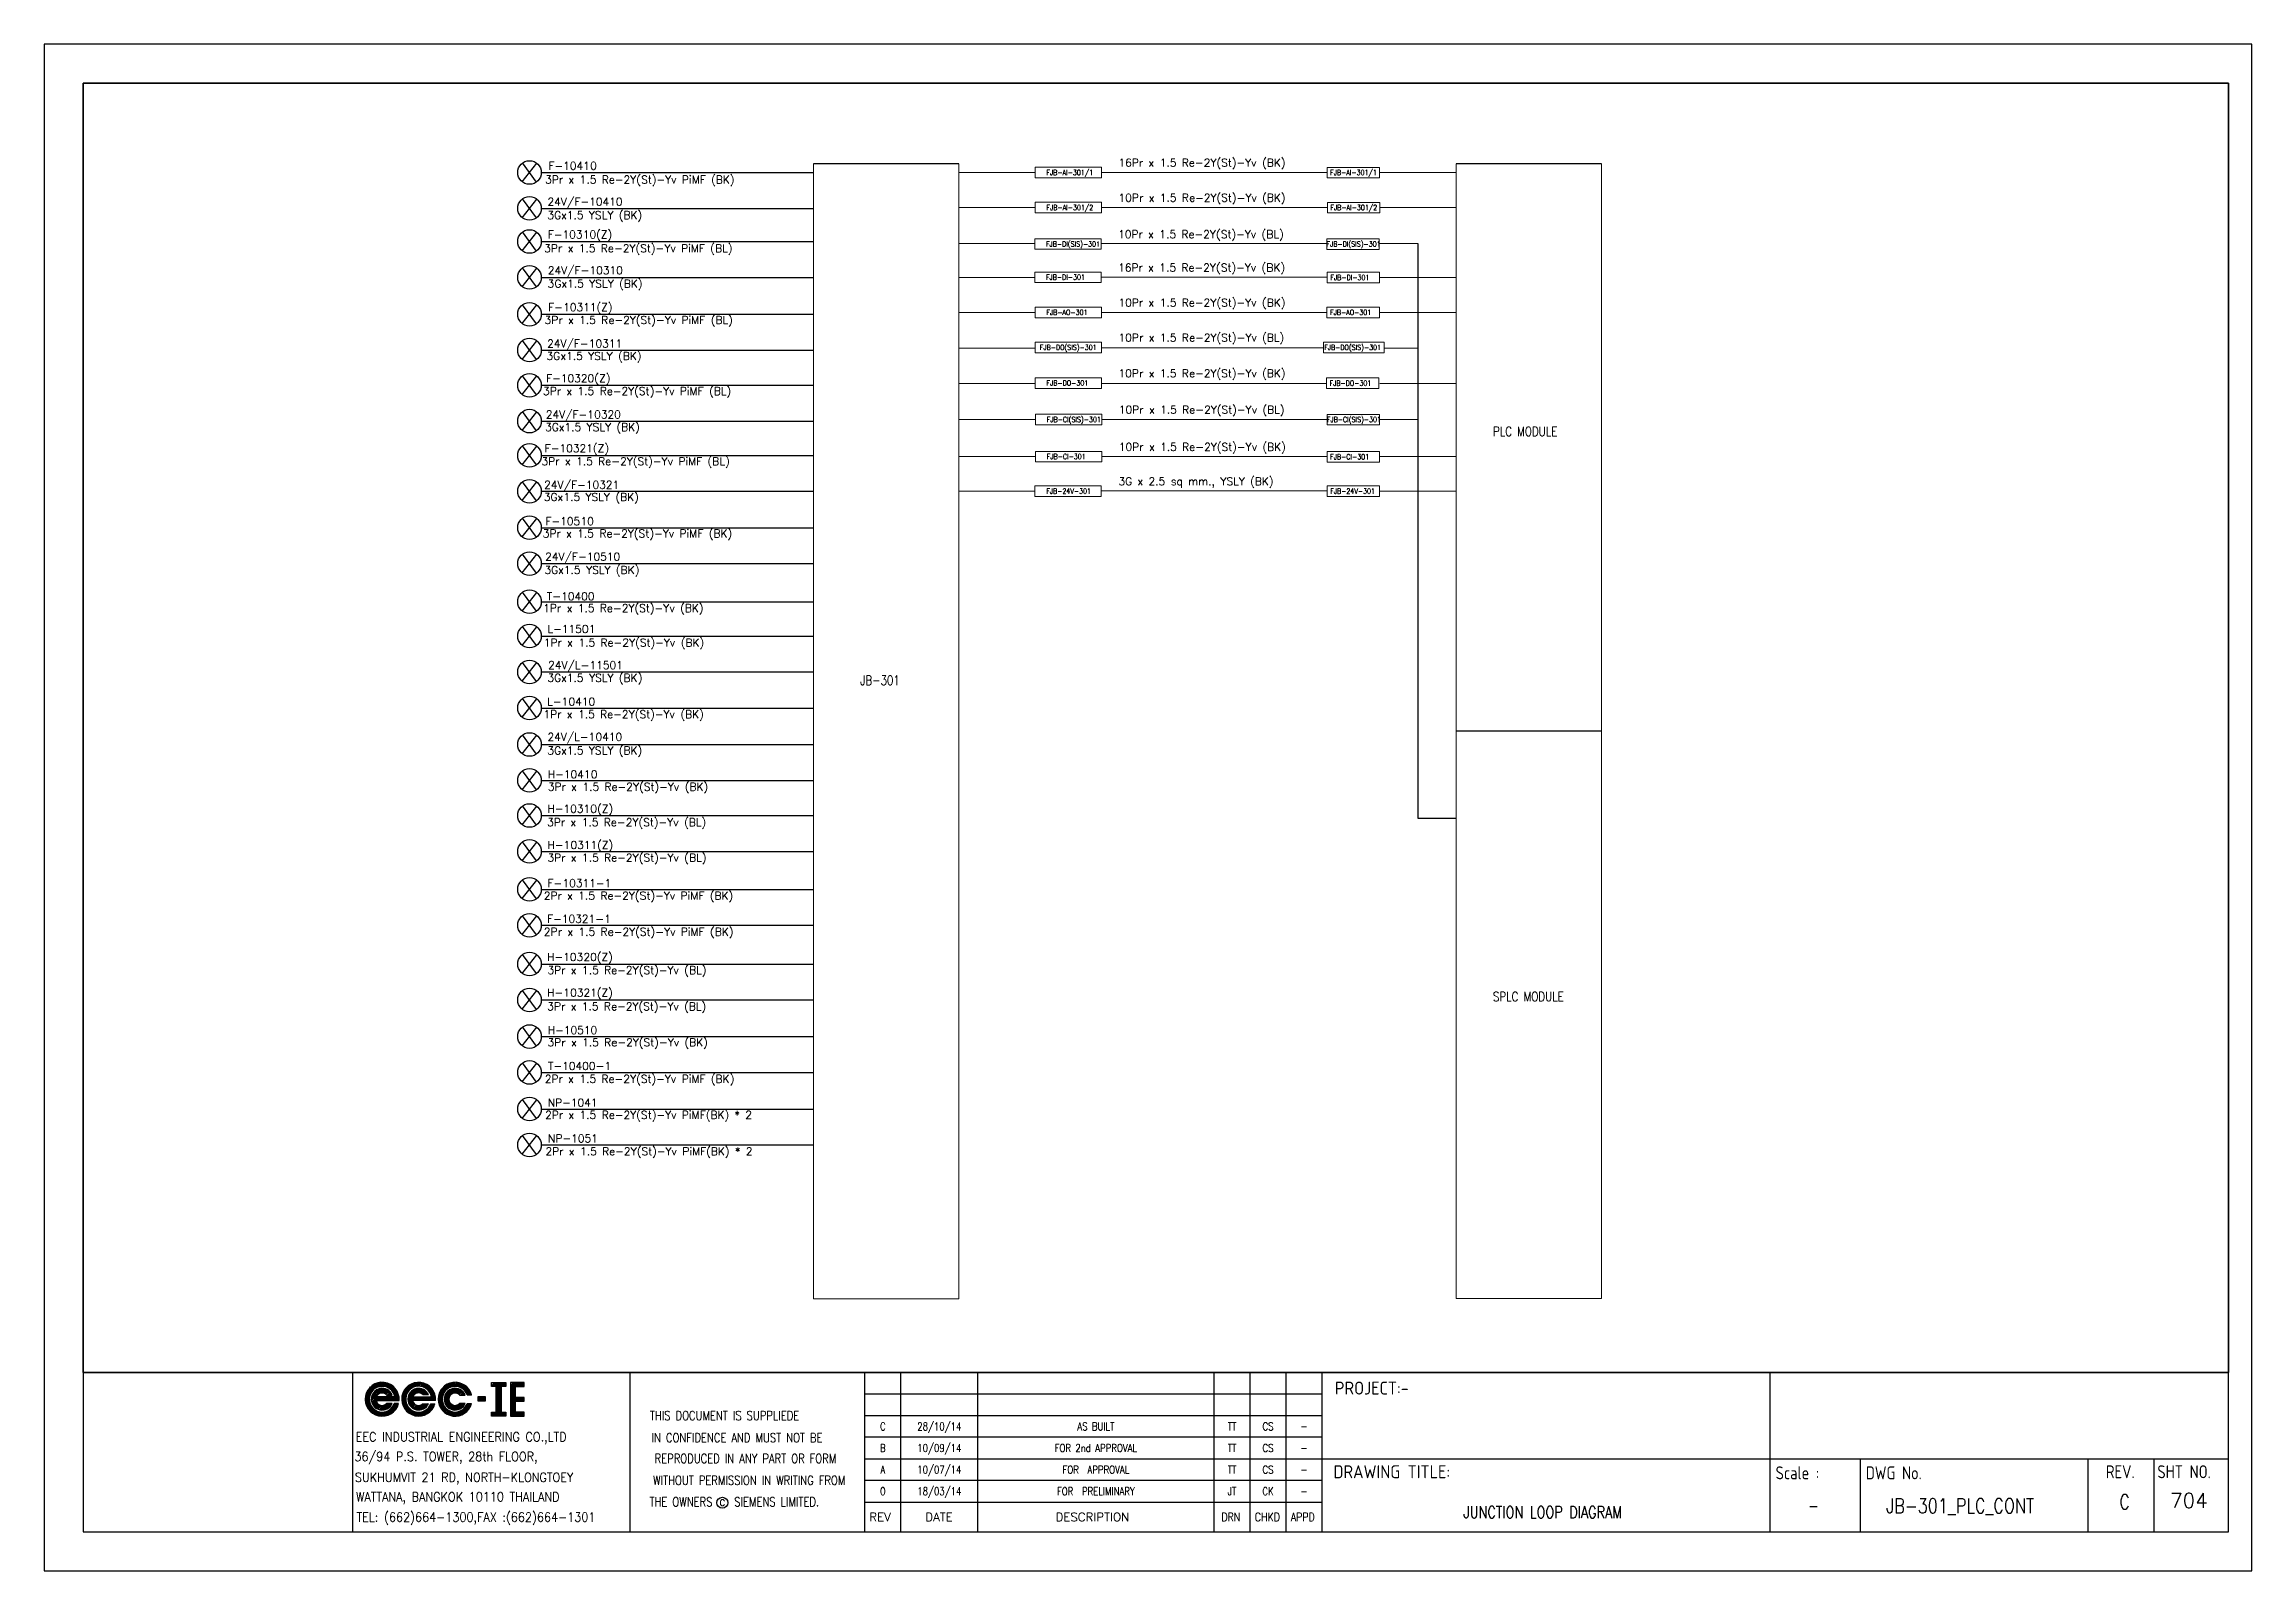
# Model space of a CAD drawing. Header units: millimetres. Extents: x -14942 to 24072, y -50285 to 2207.
# Drawn here: x 533.7 to 956.7, y -11890.7 to -11598.2 of the extents above; entities that cross this region are included whole.
import ezdxf
from ezdxf.enums import TextEntityAlignment as Align

# ---------------------------------------------------------------- set-up
doc = ezdxf.new("R2010")
doc.units = ezdxf.units.MM
doc.header["$MEASUREMENT"] = 0
doc.layers.get('0').update_dxf_attribs({"linetype": 'CONTINUOUS'})
for name, color, linetype in [('52049_PAPER A4$0$Frame_A1', 253, 'CONTINUOUS'), ('INSTRUMENT', 1, 'CONTINUOUS'), ('TEXT', 2, 'CONTINUOUS')]:
    doc.layers.add(name, color=color, linetype=linetype)
doc.styles.add('52049_PAPER A4$0$ISO Proportional', font='isocp.shx')
doc.styles.add('52049_PAPER A4$0$ROMANS', font='isocp.shx')
doc.styles.add('52049_PAPER A4$0$Romans-title', font='romans.shx')
doc.styles.add('ROMANS', font='romans')

# ---------------------------------------------------------------- blocks, each defined once
blk = doc.blocks.new('52049_PAPER A4$0$eec-ie')
at = {"layer": '52049_PAPER A4$0$Frame_A1', "color": 0, "lineweight": -3}
for p, q in [((0, 0), (0.87, 0.87)), ((0, -0.08), (0.3, 0.22)), ((0, -0.16), (0.26, 0.1)), ((0, -0.23), (0.24, 0)), ((0.01, 0.09), (0.78, 0.86)), ((0.04, 0.2), (0.68, 0.83)), ((0.09, 0.32), (0.55, 0.78)), ((0.26, 0.57), (0.3, 0.62)), ((0.34, -0.12), (1, 0.53)), ((0.35, -0.04), (0.92, 0.53)), ((0.35, -0.19), (1.07, 0.52)), ((0.36, 0.05), (0.82, 0.51)), ((0.37, -0.26), (0.66, 0.04)), ((0.39, -0.32), (0.74, 0.04)), ((0.4, 0.17), (0.7, 0.47)), ((0.41, -0.37), (0.82, 0.04)), ((1.69, 0.04), (0.64, 0.04)), ((0.65, 0.57), (0.96, 0.88)), ((0.68, -0.17), (0.9, 0.04)), ((0.76, -0.17), (0.98, 0.04)), ((0.77, 0.62), (1.03, 0.88)), ((0.84, -0.17), (1.05, 0.04)), ((0.87, 0.64), (1.1, 0.87)), ((0.87, 0.25), (1.13, 0.51)), ((0.92, -0.17), (1.13, 0.04)), ((0.95, 0.64), (1.17, 0.86)), ((0.96, 0.26), (1.19, 0.49)), ((1, -0.17), (1.21, 0.04)), ((1.03, 0.64), (1.23, 0.84)), ((1.03, 0.25), (1.24, 0.46)), ((1.07, -0.17), (1.29, 0.04)), ((1.09, 0.24), (1.29, 0.44)), ((1.1, 0.63), (1.29, 0.82)), ((1.15, 0.21), (1.34, 0.4)), ((1.15, -0.17), (1.37, 0.04)), ((1.16, 0.62), (1.35, 0.8)), ((1.19, 0.18), (1.38, 0.37)), ((1.22, 0.6), (1.4, 0.78)), ((1.22, 0.15), (1.54, 0.15)), ((1.23, -0.17), (1.44, 0.04)), ((1.25, 0.15), (1.42, 0.33)), ((1.28, 0.57), (1.45, 0.75)), ((1.31, -0.17), (1.52, 0.04)), ((1.32, 0.15), (1.46, 0.29)), ((1.33, 0.55), (1.5, 0.72)), ((1.38, 0.52), (1.54, 0.69)), ((1.39, -0.17), (1.6, 0.04)), ((1.4, 0.15), (1.49, 0.24)), ((1.42, 0.49), (1.59, 0.65)), ((1.46, 0.45), (1.63, 0.62)), ((1.46, -0.17), (1.68, 0.04)), ((1.48, 0.15), (1.52, 0.19)), ((1.5, 0.41), (1.67, 0.58)), ((1.54, 0.37), (1.71, 0.54)), ((1.54, -0.17), (1.9, 0.18)), ((1.57, 0.33), (1.74, 0.49)), ((1.6, 0.28), (1.77, 0.45)), ((1.62, -0.17), (1.91, 0.12)), ((1.63, 0.23), (1.8, 0.4)), ((1.65, 0.17), (1.83, 0.35)), ((1.67, 0.11), (1.86, 0.3)), ((1.69, 0.05), (1.88, 0.24)), ((1.7, -0.17), (1.93, 0.06)), ((2.09, -0.09), (2.37, 0.19)), ((2.1, -0.01), (2.51, 0.41)), ((2.1, -0.17), (2.34, 0.08)), ((2.11, 0.08), (2.88, 0.86)), ((2.13, 0.18), (2.78, 0.83)), ((2.18, 0.31), (2.65, 0.78)), ((2.31, 0.52), (2.45, 0.65)), ((2.44, -0.05), (3.02, 0.52)), ((2.44, -0.13), (3.1, 0.52)), ((2.45, -0.2), (2.78, 0.13)), ((2.46, 0.04), (2.93, 0.51)), ((2.46, -0.26), (2.76, 0.04)), ((2.48, -0.32), (2.84, 0.04)), ((2.49, 0.15), (2.81, 0.47)), ((2.56, 0.45), (2.97, 0.87)), ((2.72, -0.17), (2.92, 0.04)), ((2.73, 0.04), (3.79, 0.04)), ((2.77, 0.59), (3.06, 0.87)), ((2.79, -0.17), (3, 0.04)), ((2.84, 0.19), (3.17, 0.51)), ((2.87, -0.17), (3.08, 0.04)), ((2.89, 0.63), (3.13, 0.87)), ((2.95, -0.17), (3.15, 0.04)), ((2.98, 0.64), (3.2, 0.86)), ((2.98, 0.26), (3.23, 0.5)), ((3.03, -0.17), (3.23, 0.04)), ((3.06, 0.65), (3.27, 0.85)), ((3.07, 0.26), (3.29, 0.48)), ((3.11, -0.17), (3.31, 0.04)), ((3.14, 0.64), (3.33, 0.83)), ((3.14, 0.25), (3.34, 0.46)), ((3.18, -0.17), (3.39, 0.04)), ((3.2, 0.24), (3.39, 0.43)), ((3.21, 0.63), (3.39, 0.81)), ((3.25, 0.21), (3.44, 0.4)), ((3.26, -0.17), (3.47, 0.04)), ((3.27, 0.62), (3.44, 0.79)), ((3.29, 0.18), (3.48, 0.36)), ((3.62, 0.16), (3.31, 0.16)), ((3.33, 0.6), (3.5, 0.77)), ((3.34, -0.17), (3.54, 0.04)), ((3.36, 0.16), (3.52, 0.32)), ((3.38, 0.57), (3.55, 0.74)), ((3.42, -0.17), (3.62, 0.04)), ((3.43, 0.55), (3.59, 0.71)), ((3.43, 0.16), (3.55, 0.28)), ((3.48, 0.52), (3.64, 0.68)), ((3.5, -0.17), (3.7, 0.04)), ((3.51, 0.16), (3.58, 0.23)), ((3.52, 0.48), (3.68, 0.64)), ((3.57, 0.45), (3.72, 0.61)), ((3.57, -0.17), (3.78, 0.04)), ((3.59, 0.16), (3.61, 0.18)), ((3.6, 0.41), (3.76, 0.57)), ((3.64, 0.37), (3.8, 0.53)), ((3.65, -0.17), (3.99, 0.17)), ((3.67, 0.32), (3.83, 0.48)), ((3.7, 0.27), (3.87, 0.44)), ((3.73, 0.22), (3.9, 0.39)), ((3.73, -0.17), (4, 0.11)), ((3.75, 0.17), (3.92, 0.34)), ((3.77, 0.11), (3.95, 0.28)), ((3.79, 0.05), (3.97, 0.23)), ((3.81, -0.17), (4.02, 0.04)), ((4.18, -0.03), (4.57, 0.36)), ((4.18, -0.11), (4.47, 0.18)), ((4.18, -0.18), (4.43, 0.07)), ((4.19, 0.06), (5, 0.86)), ((4.21, 0.16), (4.9, 0.84)), ((4.25, 0.28), (4.78, 0.8)), ((4.34, 0.45), (4.61, 0.71)), ((4.53, -0.15), (5.2, 0.53)), ((4.53, -0.07), (5.13, 0.53)), ((4.54, 0.02), (5.04, 0.52)), ((4.54, -0.22), (4.86, 0.1)), ((4.57, 0.12), (4.93, 0.49)), ((4.69, 0.48), (5.08, 0.87)), ((4.69, 0.32), (4.73, 0.37)), ((4.88, 0.59), (5.16, 0.88)), ((4.96, 0.2), (5.27, 0.52)), ((4.99, 0.63), (5.24, 0.87)), ((5.08, 0.64), (5.31, 0.86)), ((5.09, 0.25), (5.33, 0.5)), ((5.16, 0.64), (5.37, 0.85)), ((5.17, 0.26), (5.39, 0.48)), ((5.24, 0.64), (5.43, 0.83)), ((5.24, 0.25), (5.44, 0.46)), ((5.3, 0.63), (5.49, 0.82)), ((5.3, 0.23), (5.49, 0.43)), ((5.35, 0.2), (5.54, 0.39)), ((5.37, 0.61), (5.55, 0.79)), ((5.39, 0.17), (5.58, 0.36)), ((5.4, 0.15), (5.72, 0.15)), ((5.42, 0.59), (5.6, 0.77)), ((5.46, 0.15), (5.62, 0.32)), ((5.48, 0.57), (5.65, 0.74)), ((5.53, 0.54), (5.7, 0.71)), ((5.53, 0.15), (5.65, 0.27)), ((5.58, 0.51), (5.74, 0.68)), ((5.61, 0.15), (5.68, 0.23)), ((5.62, 0.47), (5.79, 0.64)), ((5.66, 0.44), (5.83, 0.6)), ((5.69, 0.15), (5.71, 0.18)), ((5.7, 0.4), (5.87, 0.56)), ((5.73, 0.36), (5.9, 0.52)), ((5.77, 0.31), (5.94, 0.48)), ((5.8, 0.26), (5.97, 0.43)), ((5.82, 0.21), (6, 0.38)), ((5.85, 0.15), (6.02, 0.33)), ((6.09, 0.15), (5.85, 0.15)), ((5.92, 0.15), (6.05, 0.28)), ((6, 0.15), (6.07, 0.22)), ((6.08, 0.15), (6.09, 0.16)), ((6.9, 0.04), (6.46, 0.04)), ((6.46, 0.04), (6.46, -0.18)), ((6.46, -0.01), (6.51, 0.04)), ((6.46, -0.09), (6.59, 0.04)), ((6.46, -0.17), (6.66, 0.04)), ((6.52, -0.18), (6.74, 0.04)), ((6.6, -0.18), (6.82, 0.04)), ((6.68, -0.18), (6.9, 0.04)), ((6.9, -0.18), (6.9, 0.04)), ((7.23, 0.68), (7.41, 0.86)), ((7.27, 0.64), (7.49, 0.86)), ((7.35, 0.64), (7.57, 0.86)), ((7.43, 0.64), (7.65, 0.86)), ((7.5, 0.64), (7.72, 0.86)), ((7.51, 0.57), (7.8, 0.86)), ((7.51, 0.49), (7.88, 0.86)), ((7.51, 0.41), (7.96, 0.86)), ((7.51, 0.34), (7.78, 0.61)), ((7.51, 0.26), (7.78, 0.53)), ((7.51, 0.18), (7.78, 0.45)), ((7.51, 0.1), (7.78, 0.38)), ((7.51, 0.02), (7.78, 0.3)), ((7.51, -0.05), (7.78, 0.22)), ((7.51, -0.13), (7.78, 0.14)), ((7.51, -0.21), (7.78, 0.07)), ((7.82, 0.64), (8.04, 0.86)), ((7.89, 0.64), (8.06, 0.81)), ((7.97, 0.64), (8.06, 0.73)), ((8.05, 0.64), (8.06, 0.65)), ((8.33, 0.46), (8.74, 0.86)), ((8.33, 0.54), (8.66, 0.86)), ((8.33, 0.38), (8.82, 0.86)), ((8.33, 0.69), (8.5, 0.86)), ((8.33, 0.62), (8.58, 0.86)), ((8.33, 0.3), (8.61, 0.58)), ((8.33, 0.23), (8.61, 0.5)), ((8.33, 0.15), (8.61, 0.42)), ((8.33, 0.07), (8.61, 0.35)), ((8.33, -0.01), (8.61, 0.27)), ((8.33, -0.09), (8.61, 0.19)), ((8.33, -0.16), (8.61, 0.11)), ((8.33, -0.24), (8.61, 0.03)), ((8.33, -0.4), (8.74, 0.01)), ((8.33, -0.32), (8.66, 0.01)), ((8.33, -0.48), (8.82, 0.01)), ((8.67, 0.64), (8.89, 0.86)), ((8.68, -0.21), (8.9, 0.01)), ((8.75, 0.64), (8.97, 0.86)), ((8.75, -0.21), (8.97, 0.01)), ((8.83, 0.64), (9.05, 0.86)), ((8.83, -0.21), (9.05, 0.01)), ((8.91, 0.64), (9.11, 0.84)), ((8.99, 0.64), (9.11, 0.76)), ((9.06, 0.64), (9.11, 0.69)), ((0.02, -0.3), (0.23, -0.08)), ((0.03, -0.36), (0.23, -0.16)), ((0.05, -0.42), (0.24, -0.23)), ((0.07, -0.47), (0.26, -0.29)), ((0.1, -0.53), (0.27, -0.35)), ((0.12, -0.58), (0.3, -0.4)), ((0.15, -0.63), (0.32, -0.46)), ((0.19, -0.67), (0.35, -0.5)), ((0.22, -0.72), (0.39, -0.55)), ((0.26, -0.76), (0.42, -0.59)), ((0.3, -0.8), (0.46, -0.63)), ((0.34, -0.83), (0.5, -0.67)), ((0.38, -0.87), (0.55, -0.7)), ((0.42, -0.9), (0.59, -0.73)), ((0.44, -0.42), (0.64, -0.22)), ((0.47, -0.47), (0.66, -0.27)), ((0.47, -0.93), (0.65, -0.76)), ((0.5, -0.51), (0.69, -0.32)), ((0.52, -0.96), (0.7, -0.78)), ((0.54, -0.55), (0.73, -0.36)), ((0.58, -0.59), (0.78, -0.39)), ((0.58, -0.98), (0.76, -0.8)), ((0.62, -0.17), (1.94, -0.17)), ((0.63, -0.62), (0.83, -0.42)), ((0.63, -1.01), (0.82, -0.82)), ((0.68, -0.65), (0.89, -0.44)), ((0.69, -1.03), (0.89, -0.83)), ((0.73, -0.67), (0.96, -0.45)), ((0.75, -1.04), (0.96, -0.83)), ((0.79, -0.69), (1.04, -0.44)), ((0.82, -1.05), (1.04, -0.83)), ((0.85, -0.71), (1.19, -0.37)), ((0.89, -1.06), (1.14, -0.81)), ((0.92, -0.72), (1.29, -0.34)), ((0.96, -1.07), (1.25, -0.77)), ((1, -0.72), (1.37, -0.34)), ((1.04, -1.06), (1.76, -0.34)), ((1.09, -0.71), (1.45, -0.34)), ((1.13, -1.05), (1.84, -0.34)), ((1.2, -0.67), (1.53, -0.34)), ((1.54, -0.34), (1.22, -0.34)), ((1.23, -1.03), (1.9, -0.36)), ((1.35, -0.99), (1.86, -0.48)), ((1.53, -0.88), (1.76, -0.66)), ((1.65, -0.38), (1.68, -0.34)), ((1.91, -0.34), (1.66, -0.34)), ((1.78, -0.17), (1.94, -0.01)), ((1.85, -0.17), (1.94, -0.09)), ((1.93, -0.17), (1.94, -0.17)), ((2.1, -0.24), (2.32, -0.02)), ((2.11, -0.3), (2.32, -0.1)), ((2.13, -0.36), (2.32, -0.17)), ((2.15, -0.42), (2.33, -0.24)), ((2.17, -0.48), (2.35, -0.3)), ((2.2, -0.53), (2.37, -0.36)), ((2.22, -0.58), (2.39, -0.42)), ((2.25, -0.63), (2.42, -0.47)), ((2.29, -0.68), (2.45, -0.51)), ((2.32, -0.72), (2.48, -0.56)), ((2.36, -0.76), (2.52, -0.6)), ((2.4, -0.8), (2.56, -0.64)), ((2.44, -0.84), (2.6, -0.68)), ((2.48, -0.87), (2.64, -0.71)), ((2.51, -0.38), (2.71, -0.17)), ((2.53, -0.9), (2.69, -0.74)), ((2.54, -0.43), (2.73, -0.23)), ((2.57, -0.47), (2.76, -0.28)), ((2.58, -0.93), (2.74, -0.77)), ((2.6, -0.51), (2.79, -0.33)), ((2.63, -0.96), (2.8, -0.79)), ((2.64, -0.55), (2.83, -0.37)), ((2.68, -0.98), (2.86, -0.81)), ((2.69, -0.59), (2.87, -0.4)), ((4.02, -0.17), (2.71, -0.17)), ((2.73, -0.62), (2.93, -0.43)), ((2.74, -1.01), (2.92, -0.82)), ((2.78, -0.65), (2.99, -0.44)), ((2.8, -1.02), (2.99, -0.83)), ((2.84, -0.67), (3.06, -0.45)), ((2.86, -1.04), (3.06, -0.84)), ((2.9, -0.69), (3.14, -0.44)), ((2.92, -1.05), (3.14, -0.83)), ((2.96, -0.7), (3.32, -0.35)), ((2.99, -1.06), (3.24, -0.81)), ((3.03, -0.71), (3.39, -0.35)), ((3.07, -1.06), (3.36, -0.77)), ((3.11, -0.71), (3.47, -0.35)), ((3.15, -1.06), (3.86, -0.35)), ((3.2, -0.7), (3.55, -0.35)), ((3.24, -1.04), (3.94, -0.35)), ((3.31, -0.35), (3.62, -0.35)), ((3.32, -0.65), (3.62, -0.36)), ((3.35, -1.02), (3.98, -0.38)), ((3.48, -0.97), (3.93, -0.51)), ((3.74, -0.39), (3.78, -0.35)), ((3.76, -0.35), (3.99, -0.35)), ((3.89, -0.17), (4.02, -0.03)), ((3.96, -0.17), (4.03, -0.11)), ((4.19, -0.25), (4.42, -0.03)), ((4.21, -0.32), (4.41, -0.11)), ((4.22, -0.38), (4.42, -0.18)), ((4.24, -0.44), (4.43, -0.25)), ((4.26, -0.49), (4.45, -0.31)), ((4.29, -0.54), (4.47, -0.37)), ((4.32, -0.59), (4.49, -0.42)), ((4.35, -0.64), (4.52, -0.47)), ((4.38, -0.69), (4.55, -0.52)), ((4.42, -0.73), (4.58, -0.56)), ((4.45, -0.77), (4.62, -0.6)), ((4.49, -0.81), (4.66, -0.64)), ((4.53, -0.84), (4.7, -0.68)), ((4.56, -0.28), (4.8, -0.03)), ((4.58, -0.33), (4.8, -0.11)), ((4.58, -0.88), (4.75, -0.71)), ((4.6, -0.39), (4.81, -0.18)), ((4.62, -0.91), (4.8, -0.74)), ((4.63, -0.44), (4.83, -0.24)), ((4.66, -0.48), (4.86, -0.29)), ((4.67, -0.94), (4.85, -0.77)), ((4.7, -0.52), (4.89, -0.33)), ((4.72, -0.97), (4.9, -0.79)), ((4.74, -0.56), (4.93, -0.37)), ((4.78, -0.6), (4.98, -0.4)), ((4.78, -0.99), (4.96, -0.81)), ((4.83, -0.63), (5.03, -0.43)), ((4.83, -1.01), (5.03, -0.82)), ((4.88, -0.66), (5.09, -0.44)), ((4.89, -1.03), (5.1, -0.83)), ((4.93, -0.68), (5.17, -0.45)), ((4.96, -1.05), (5.17, -0.83)), ((4.99, -0.7), (5.26, -0.43)), ((5.02, -1.06), (5.26, -0.82)), ((5.06, -0.71), (5.43, -0.34)), ((5.09, -1.06), (5.36, -0.8)), ((5.13, -0.72), (5.5, -0.34)), ((5.17, -1.07), (5.49, -0.75)), ((5.21, -0.71), (5.58, -0.34)), ((5.25, -1.06), (5.97, -0.34)), ((5.3, -0.7), (5.66, -0.34)), ((5.35, -1.05), (6.05, -0.34)), ((5.72, -0.34), (5.4, -0.34)), ((5.43, -0.65), (5.71, -0.37)), ((5.45, -1.02), (6.07, -0.4)), ((5.58, -0.96), (6.02, -0.53)), ((5.81, -0.43), (5.89, -0.34)), ((5.85, -0.34), (6.09, -0.34)), ((6.46, -0.18), (6.9, -0.18)), ((6.75, -0.18), (6.9, -0.04)), ((6.83, -0.18), (6.9, -0.12)), ((7.23, -0.95), (7.34, -0.84)), ((7.23, -0.88), (7.26, -0.84)), ((7.23, -1.03), (7.42, -0.84)), ((7.28, -1.07), (7.5, -0.84)), ((7.35, -1.07), (7.78, -0.64)), ((7.43, -1.07), (7.78, -0.71)), ((7.51, -0.29), (7.78, -0.01)), ((7.51, -0.37), (7.78, -0.09)), ((7.51, -0.44), (7.78, -0.17)), ((7.51, -0.52), (7.78, -0.25)), ((7.51, -0.6), (7.78, -0.32)), ((7.51, -0.68), (7.78, -0.4)), ((7.51, -0.76), (7.78, -0.48)), ((7.51, -0.83), (7.78, -0.56)), ((7.51, -1.07), (7.78, -0.79)), ((7.59, -1.07), (7.81, -0.84)), ((7.67, -1.07), (7.89, -0.84)), ((7.74, -1.07), (7.96, -0.84)), ((7.82, -1.07), (8.04, -0.84)), ((7.9, -1.07), (8.06, -0.91)), ((7.98, -1.07), (8.06, -0.98)), ((8.06, -1.07), (8.06, -1.06)), ((8.33, -0.55), (8.61, -0.28)), ((8.33, -0.63), (8.61, -0.36)), ((8.33, -0.71), (8.61, -0.43)), ((8.33, -0.79), (8.61, -0.51)), ((8.33, -0.86), (8.61, -0.59)), ((8.33, -0.94), (8.61, -0.67)), ((8.33, -1.02), (8.61, -0.75)), ((8.37, -1.07), (8.61, -0.82)), ((8.45, -1.07), (8.67, -0.84)), ((8.52, -1.07), (8.74, -0.84)), ((8.6, -1.07), (8.82, -0.84)), ((8.68, -1.07), (8.9, -0.84)), ((8.76, -1.07), (8.98, -0.84)), ((8.84, -1.07), (9.06, -0.84)), ((8.91, -0.21), (9.11, -0.02)), ((8.91, -1.07), (9.11, -0.87)), ((8.99, -0.21), (9.11, -0.09)), ((8.99, -1.07), (9.11, -0.95)), ((9.07, -0.21), (9.11, -0.17)), ((9.07, -1.07), (9.11, -1.03))]:
    blk.add_line(p, q, dxfattribs=at)
for points in [[(7.23, 0.86), (8.06, 0.86), (8.06, 0.64), (7.78, 0.64), (7.78, -0.84), (8.06, -0.84), (8.06, -1.07), (7.23, -1.07), (7.23, -0.84), (7.51, -0.84), (7.51, 0.64), (7.23, 0.64)], [(8.61, 0.01), (8.61, 0.64), (9.11, 0.64), (9.11, 0.86), (8.33, 0.86), (8.33, -1.07), (9.11, -1.07), (9.11, -0.84), (8.61, -0.84), (8.61, -0.21), (9.11, -0.21), (9.11, 0.01)]]:
    blk.add_lwpolyline(points, close=True, dxfattribs=at)
for centre, radius, start, end in [((0.97, -0.09), 0.972, 355.3439, 345.1466), ((0.97, -0.09), 0.737, 10.5243, 340.256), ((0.97, -0.09), 0.623, 23.5697, 336.4303), ((0.97, -0.09), 0.354, 44.7876, 157.6107), ((3.06, -0.09), 0.967, 355.6074, 344.7747), ((3.06, -0.09), 0.742, 10.0766, 339.9937), ((3.06, -0.09), 0.618, 24.2545, 335.7455), ((3.06, -0.09), 0.358, 45.1096, 158.7579), ((5.15, -0.09), 0.972, 14.8534, 345.1466), ((5.15, -0.09), 0.737, 19.744, 340.256), ((5.15, -0.09), 0.623, 23.5697, 336.4303), ((5.15, -0.09), 0.354, 44.7876, 315.2124), ((0.97, -0.09), 0.354, 192.8901, 315.2124), ((3.06, -0.09), 0.358, 191.9242, 314.8904)]:
    blk.add_arc(centre, radius, start, end, dxfattribs=at)
blk = doc.blocks.new('52049_PAPER A4$0$eec logo')
at = {"color": 7, "xscale": 2.786697286423482, "yscale": 2.786697286423482, "zscale": 2.786697286423482}
blk.add_blockref('52049_PAPER A4$0$eec-ie', (50.01, 25.95), dxfattribs=at)
blk = doc.blocks.new('FJB')
at = {"color": 3}
for p, q in [((-415.5, 38.01), (-4.5, 38.01)), ((-363.94, 38.01), (-363.94, 7.5)), ((-310.77, 38.01), (-310.77, 7.5)), ((-265.75, 7.5), (-265.75, 38.01)), ((-258.85, 7.5), (-258.85, 38.01)), ((-244.11, 7.5), (-244.11, 38.01)), ((-198.84, 7.5), (-198.84, 38.01)), ((-191.95, 7.5), (-191.95, 38.01)), ((-185.05, 7.5), (-185.05, 38.01)), ((-178.16, 38.01), (-178.16, 7.5)), ((-92.38, 38.01), (-92.38, 7.5)), ((-178.16, 21.46), (-4.5, 21.46)), ((-75.06, 21.46), (-75.06, 7.5)), ((-31.4, 21.46), (-31.4, 7.5)), ((-18.75, 21.46), (-18.75, 7.5)), ((-265.75, 13.19), (-178.16, 13.19))]:
    blk.add_line(p, q, dxfattribs=at)
at = {"color": 1}
for p, q in [((-178.16, 33.87), (-265.75, 33.87)), ((-265.75, 29.74), (-178.16, 29.74)), ((-178.16, 25.6), (-265.75, 25.6)), ((-265.75, 21.46), (-178.16, 21.46)), ((-178.16, 17.33), (-265.75, 17.33))]:
    blk.add_line(p, q, dxfattribs=at)
at = {"color": 7}
for p, q in [((-4.5, 38.01), (-96.38, 38.01)), ((-92.38, 38.01), (-92.38, 19.85))]:
    blk.add_line(p, q, dxfattribs=at)
blk.add_lwpolyline([(0, 0), (0, 292.5), (-423, 292.5), (-423, 0)], close=True, dxfattribs=at)
blk.add_lwpolyline([(-415.5, 285), (-4.5, 285), (-4.5, 38.01), (-415.5, 38.01)], close=True)
at = {"color": 3}
blk.add_lwpolyline([(-4.5, 7.5), (-4.5, 285), (-415.5, 285), (-415.5, 7.5)], close=True, dxfattribs=at)
at = {"color": 2}
blk.add_circle((-293.05, 13.05), 1.05, dxfattribs=at)
at = {"color": 3, "xscale": 1.200000000000001, "yscale": 1.200000000000001, "zscale": 1.200000000000001}
blk.add_blockref('52049_PAPER A4$0$eec logo', (-421.49, 2.05), dxfattribs=at)
at = {"color": 2, "style": '52049_PAPER A4$0$ISO Proportional'}
for s, height, p in [('PROJECT:-', 2.482, (-168.61, 35.02)), ('DRAWING TITLE:', 2.4821, (-164.78, 18.99))]:
    blk.add_text(s, height=height, dxfattribs=at).set_placement(p, align=Align.MIDDLE_CENTER)
at = {"color": 2, "style": '52049_PAPER A4$0$Romans-title', "width": 0.8}
for s, p in [('THIS DOCUMENT IS SUPPLIEDE', (-292.63, 29.75)), ('IN CONFIDENCE AND MUST NOT BE', (-290.24, 25.51)), (' REPRODUCED IN ANY PART OR FORM', (-289.1, 21.53)), (' WITHOUT PERMISSION IN WRITING FROM ', (-287.9, 17.35)), ('THE OWNERS   SIEMENS LIMITED. ', (-290.28, 13.22))]:
    blk.add_text(s, height=1.75, dxfattribs=at).set_placement(p, align=Align.MIDDLE)
at = {"color": 2, "style": '52049_PAPER A4$0$Romans-title'}
for s, height, width, p in [('EEC INDUSTRIAL ENGINEERING CO.,LTD', 1.75, 0.9, (-363.31, 24.81)), ('36/94 P.S. TOWER, 28th FLOOR,', 1.75, 0.9, (-363.55, 21.03, -1.75)), ('SUKHUMVIT 21 RD, NORTH-KLONGTOEY', 1.75, 0.9, (-363.45, 17.05, -1.75)), ('WATTANA, BANGKOK 10110 THAILAND ', 1.75, 0.9, (-363.25, 13.31, -1.75)), ('TEL: (662)664-1300,FAX :(662)664-1301', 1.75, 0.9, (-363.14, 9.42, -1.75)), ('DRN', 1.655, 0.8, (-197.44, 9.49)), ('CHKD', 1.655, 0.8, (-191.03, 9.49)), ('APPD', 1.655, 0.8, (-184.14, 9.49))]:
    blk.add_text(s, height=height, dxfattribs=dict(at, width=width)).set_placement(p)
at = {"color": 2}
for s, height, style, width, p in [('C', 1.5, '52049_PAPER A4$0$Romans-title', 0.8, (-262.3, 27.67)), ('28/10/14', 1.5, '52049_PAPER A4$0$Romans-title', 0.8, (-251.48, 27.67)), ('AS BUILT', 1.5, '52049_PAPER A4$0$Romans-title', 0.8, (-221.48, 27.67)), ('TT', 1.5, '52049_PAPER A4$0$Romans-title', 0.8, (-195.39, 27.67)), ('CS', 1.5, '52049_PAPER A4$0$Romans-title', 0.8, (-188.5, 27.67)), ('-', 1.5, '52049_PAPER A4$0$Romans-title', 0.8, (-181.6, 27.67)), ('B', 1.5, '52049_PAPER A4$0$Romans-title', 0.8, (-262.3, 23.53)), ('10/09/14', 1.5, '52049_PAPER A4$0$Romans-title', 0.8, (-251.48, 23.53)), ('FOR 2nd APPROVAL', 1.5, '52049_PAPER A4$0$Romans-title', 0.8, (-221.48, 23.53)), ('TT', 1.5, '52049_PAPER A4$0$Romans-title', 0.8, (-195.39, 23.53)), ('CS', 1.5, '52049_PAPER A4$0$Romans-title', 0.8, (-188.5, 23.53)), ('-', 1.5, '52049_PAPER A4$0$Romans-title', 0.8, (-181.6, 23.53)), ('A', 1.5, '52049_PAPER A4$0$Romans-title', 0.8, (-262.3, 19.39)), ('10/07/14', 1.5, '52049_PAPER A4$0$Romans-title', 0.8, (-251.48, 19.39)), ('FOR  APPROVAL', 1.5, '52049_PAPER A4$0$Romans-title', 0.8, (-221.48, 19.39)), ('TT', 1.5, '52049_PAPER A4$0$Romans-title', 0.8, (-195.39, 19.39)), ('CS', 1.5, '52049_PAPER A4$0$Romans-title', 0.8, (-188.5, 19.39)), ('-', 1.5, '52049_PAPER A4$0$Romans-title', 0.8, (-181.6, 19.39)), ('Scale :', 2.482, '52049_PAPER A4$0$ROMANS', 0.9, (-87.06, 18.78)), ('DWG No.', 2.482, '52049_PAPER A4$0$ROMANS', 0.9, (-68.61, 18.78)), ('REV.', 2.482, '52049_PAPER A4$0$ROMANS', 0.9, (-25.21, 18.99)), ('SHT NO.', 2.482, '52049_PAPER A4$0$ROMANS', 0.9, (-12.98, 18.99)), ('0', 1.5, '52049_PAPER A4$0$Romans-title', 0.8, (-262.3, 15.26)), ('18/03/14', 1.5, '52049_PAPER A4$0$Romans-title', 0.8, (-251.48, 15.26)), ('FOR  PRELIMINARY', 1.5, '52049_PAPER A4$0$Romans-title', 0.8, (-221.48, 15.26)), ('JT', 1.5, '52049_PAPER A4$0$Romans-title', 0.8, (-195.39, 15.26)), ('CK', 1.5, '52049_PAPER A4$0$Romans-title', 0.8, (-188.5, 15.26)), ('-', 1.5, '52049_PAPER A4$0$Romans-title', 0.8, (-181.6, 15.26)), ('C', 2.8, '52049_PAPER A4$0$Romans-title', 0.8, (-24.36, 13.21)), ('-', 2.25, '52049_PAPER A4$0$Romans-title', 0.8, (-84, 12.48))]:
    blk.add_text(s, height=height, dxfattribs=dict(at, style=style, width=width)).set_placement(p, align=Align.MIDDLE_CENTER)
at = {"color": 2, "style": '52049_PAPER A4$0$Romans-title'}
blk.add_text('C', height=1.19, dxfattribs=at).set_placement((-293.05, 13.05), align=Align.MIDDLE)
for s, height, p in [('REV', 1.655, (-264.9, 9.49)), ('DATE', 1.655, (-254.17, 9.49)), ('DESCRIPTION', 1.6548, (-229.2, 9.49))]:
    blk.add_text(s, height=height, dxfattribs=at).set_placement(p)
at = {"layer": 'TEXT', "style": 'ROMANS', "width": 0.8}
blk.add_text('JUNCTION LOOP DIAGRAM ', height=2.25, dxfattribs=at).set_placement((-135.27, 11.24), align=Align.MIDDLE_CENTER)
blk = doc.blocks.new('FF')
at = {"layer": 'INSTRUMENT', "color": 7}
for p, q in [((637.72, -9186.97), (640.5, -9183.4)), ((640.43, -9187.02), (637.78, -9183.36)), ((641.39, -9185.19), (693.51, -9185.19))]:
    blk.add_line(p, q, dxfattribs=at)
blk.add_circle((639.11, -9185.19), 2.26, dxfattribs=at)

msp = doc.modelspace()

# ---------------------------------------------------------------- linework, layer by layer
at = {"layer": 'INSTRUMENT', "color": 7}
for p, q in [((708.96, -11621.12), (681.1, -11621.12)), ((832.11, -11621.1), (804.24, -11621.1)), ((796.93, -11636.37), (796.93, -11746.48)), ((832.11, -11729.8), (804.24, -11729.8)), ((796.93, -11746.48), (804.24, -11746.48))]:
    msp.add_line(p, q, dxfattribs=at)
at = {"layer": 'INSTRUMENT', "color": 7, "lineweight": 13}
for p, q in [((708.96, -11622.76), (723.59, -11622.76)), ((736.29, -11622.74), (779.49, -11622.74)), ((789.62, -11622.76), (804.24, -11622.76)), ((708.96, -11629.45), (723.59, -11629.45)), ((736.29, -11629.43), (779.49, -11629.43)), ((789.62, -11629.45), (804.24, -11629.45)), ((708.96, -11636.37), (723.59, -11636.37)), ((736.29, -11636.35), (779.49, -11636.35)), ((789.62, -11636.37), (796.93, -11636.37)), ((708.96, -11642.86), (723.59, -11642.86)), ((736.29, -11642.84), (779.49, -11642.84)), ((789.62, -11642.86), (804.24, -11642.86)), ((708.96, -11649.57), (723.59, -11649.57)), ((736.29, -11649.55), (779.49, -11649.55)), ((789.62, -11649.57), (804.24, -11649.57)), ((708.96, -11656.39), (723.59, -11656.39)), ((736.29, -11656.37), (778.8, -11656.37)), ((790.43, -11656.39), (796.93, -11656.39)), ((708.96, -11663.2), (723.59, -11663.2)), ((736.29, -11663.18), (779.49, -11663.18)), ((789.62, -11663.2), (804.24, -11663.2)), ((708.96, -11670.09), (723.59, -11670.09)), ((736.29, -11670.07), (779.49, -11670.07)), ((789.62, -11670.09), (796.93, -11670.09)), ((708.96, -11677.19), (723.59, -11677.19)), ((736.29, -11677.17), (779.49, -11677.17)), ((789.62, -11677.19), (804.24, -11677.19)), ((708.96, -11683.79), (723.59, -11683.79)), ((736.29, -11683.77), (779.49, -11683.77)), ((789.62, -11683.79), (804.24, -11683.79))]:
    msp.add_line(p, q, dxfattribs=at)
for points in [[(541.2, -11605.67), (952.2, -11605.67), (952.2, -11852.66), (541.2, -11852.66)], [(723.57, -11621.75), (736.28, -11621.75), (736.28, -11623.77), (723.57, -11623.77)], [(779.51, -11621.77), (789.54, -11621.77), (789.54, -11623.78), (779.51, -11623.78)], [(723.59, -11628.47), (736.29, -11628.47), (736.29, -11630.49), (723.59, -11630.49)], [(779.57, -11628.49), (789.6, -11628.49), (789.6, -11630.51), (779.57, -11630.51)], [(723.5, -11635.45), (736.2, -11635.45), (736.2, -11637.47), (723.5, -11637.47)], [(779.47, -11635.47), (789.5, -11635.47), (789.5, -11637.49), (779.47, -11637.49)], [(723.5, -11641.84), (736.2, -11641.84), (736.2, -11643.86), (723.5, -11643.86)], [(779.56, -11641.86), (789.59, -11641.86), (789.59, -11643.88), (779.56, -11643.88)], [(723.56, -11648.55), (736.27, -11648.55), (736.27, -11650.57), (723.56, -11650.57)], [(779.49, -11648.57), (789.53, -11648.57), (789.53, -11650.59), (779.49, -11650.59)], [(723.6, -11655.26), (736.3, -11655.26), (736.3, -11657.28), (723.6, -11657.28)], [(778.8, -11655.28), (790.43, -11655.28), (790.43, -11657.3), (778.8, -11657.3)], [(723.6, -11662.1), (736.3, -11662.1), (736.3, -11664.12), (723.6, -11664.12)], [(779.4, -11662.12), (789.44, -11662.12), (789.44, -11664.14), (779.4, -11664.14)], [(723.64, -11669.08), (736.34, -11669.08), (736.34, -11671.1), (723.64, -11671.1)], [(779.53, -11669.1), (789.56, -11669.1), (789.56, -11671.12), (779.53, -11671.12)], [(723.64, -11676.2), (736.34, -11676.2), (736.34, -11678.22), (723.64, -11678.22)], [(779.51, -11676.22), (789.54, -11676.22), (789.54, -11678.24), (779.51, -11678.24)], [(723.55, -11682.79), (736.25, -11682.79), (736.25, -11684.81), (723.55, -11684.81)], [(779.53, -11682.81), (789.56, -11682.81), (789.56, -11684.83), (779.53, -11684.83)]]:
    msp.add_lwpolyline(points, close=True, dxfattribs=at)
for points in [[(708.96, -11621.12), (708.96, -11838.54), (681.1, -11838.52), (681.1, -11621.12)], [(832.11, -11621.1), (832.11, -11838.51), (804.24, -11838.5), (804.24, -11621.1)]]:
    msp.add_lwpolyline(points, dxfattribs=at)

# ---------------------------------------------------------------- block references
msp.add_blockref('FJB', (956.7, -11890.67), dxfattribs=at)
at = {"layer": 'INSTRUMENT', "color": 7}
for p in [(-12.41, -2437.57), (-12.41, -2444.44), (-12.41, -2450.79), (-12.41, -2457.66), (-12.41, -2464.72), (-12.41, -2471.59), (-12.41, -2478.33), (-12.41, -2485.2), (-12.41, -2491.77), (-12.41, -2498.64), (-12.41, -2505.62), (-12.41, -2512.49), (-12.41, -2519.81), (-12.41, -2526.38), (-12.41, -2533.26), (-12.41, -2540.17), (-12.41, -2547.16), (-12.41, -2554.03), (-12.41, -2560.76), (-12.41, -2567.64), (-12.41, -2574.91), (-12.41, -2581.79), (-12.41, -2589.22), (-12.41, -2596.1), (-12.41, -2603.11), (-12.41, -2609.99), (-12.41, -2617), (-12.41, -2623.88)]:
    msp.add_blockref('FF', p, dxfattribs=at)

# ---------------------------------------------------------------- texts
at = {"layer": 'TEXT', "color": 7, "lineweight": 13, "style": 'ROMANS'}
for s, p in [(' 3Pr x 1.5 Re-2Y(St)-Yv PiMF (BK)', (628.65, -11624.86)), ('F-10410', (630.32, -11622.22)), ('16Pr x 1.5 Re-2Y(St)-Yv (BK)', (739.54, -11621.63)), ('24V/F-10410', (630.15, -11629.11)), ('10Pr x 1.5 Re-2Y(St)-Yv (BK)', (739.56, -11628.35)), ('3Gx1.5 YSLY (BK)', (630.11, -11631.68)), (' 3Pr x 1.5 Re-2Y(St)-Yv PiMF (BL)', (628.49, -11638.02)), ('F-10310(Z)', (630.2, -11635.38)), ('10Pr x 1.5 Re-2Y(St)-Yv (BL)', (739.46, -11635.33)), ('24V/F-10310', (630.2, -11642.26)), ('16Pr x 1.5 Re-2Y(St)-Yv (BK)', (739.46, -11641.72)), ('3Gx1.5 YSLY (BK)', (630.17, -11644.79)), ('F-10311(Z)', (630.29, -11649.32)), ('10Pr x 1.5 Re-2Y(St)-Yv (BK)', (739.53, -11648.43)), (' 3Pr x 1.5 Re-2Y(St)-Yv PiMF (BL)', (628.56, -11651.78)), ('10Pr x 1.5 Re-2Y(St)-Yv (BL)', (739.56, -11655.14)), ('3Gx1.5 YSLY (BK)', (629.97, -11658.65)), ('24V/F-10311', (630.06, -11656.28)), ('F-10320(Z)', (629.86, -11662.93)), ('10Pr x 1.5 Re-2Y(St)-Yv (BK)', (739.56, -11661.98)), (' 3Pr x 1.5 Re-2Y(St)-Yv PiMF (BL)', (628.25, -11665.39)), ('3Gx1.5 YSLY (BK)', (629.67, -11672.29)), ('24V/F-10320', (629.8, -11669.87)), ('10Pr x 1.5 Re-2Y(St)-Yv (BL)', (739.61, -11668.96)), ('F-10321(Z)', (629.6, -11676.34)), ('10Pr x 1.5 Re-2Y(St)-Yv (BK)', (739.61, -11676.08)), (' 3Pr x 1.5 Re-2Y(St)-Yv PiMF (BL)', (627.97, -11678.83)), ('24V/F-10321', (629.51, -11683.34)), ('3G x 2.5 sq mm., YSLY (BK)', (739.52, -11682.67)), ('3Gx1.5 YSLY (BK)', (629.45, -11685.69)), (' 3Pr x 1.5 Re-2Y(St)-Yv PiMF (BK)', (628.19, -11692.67)), ('F-10510', (629.75, -11690.32)), ('24V/F-10510', (629.69, -11697.11)), ('3Gx1.5 YSLY (BK)', (629.56, -11699.65)), ('T-10400', (630.04, -11704.72)), (' 1Pr x 1.5 Re-2Y(St)-Yv (BK)', (628.29, -11706.97)), (' 1Pr x 1.5 Re-2Y(St)-Yv (BK)', (628.41, -11713.57)), ('L-11501', (630.13, -11710.98)), ('24V/L-11501', (630.26, -11717.89)), ('3Gx1.5 YSLY (BK)', (630.13, -11720.33)), (' 1Pr x 1.5 Re-2Y(St)-Yv (BK)', (628.34, -11727.3)), ('L-10410', (630.09, -11724.88)), ('3Gx1.5 YSLY (BK)', (630.11, -11734.24)), ('24V/L-10410', (630.12, -11731.64)), ('H-10410', (630.19, -11738.82)), ('3Pr x 1.5 Re-2Y(St)-Yv (BK)', (630.2, -11741.2)), ('3Pr x 1.5 Re-2Y(St)-Yv (BL)', (630.08, -11747.99)), ('H-10310(Z)', (630.12, -11745.41)), ('H-10311(Z)', (630.15, -11752.36)), ('3Pr x 1.5 Re-2Y(St)-Yv (BL)', (630.13, -11754.78)), ('F-10311-1', (630.16, -11759.66)), (' 2Pr x 1.5 Re-2Y(St)-Yv PiMF (BK)', (628.39, -11762.07)), (' 2Pr x 1.5 Re-2Y(St)-Yv PiMF (BK)', (628.43, -11768.98)), ('F-10321-1', (630.05, -11766.49)), ('H-10320(Z)', (630.07, -11773.82)), ('3Pr x 1.5 Re-2Y(St)-Yv (BL)', (630.13, -11776.33)), ('H-10321(Z)', (630.09, -11780.65)), ('3Pr x 1.5 Re-2Y(St)-Yv (BL)', (630.1, -11783.28)), ('3Pr x 1.5 Re-2Y(St)-Yv (BK)', (630.16, -11790.17)), ('H-10510', (630.18, -11787.83)), ('T-10400-1', (630.24, -11794.68)), (' 2Pr x 1.5 Re-2Y(St)-Yv PiMF (BK)', (628.6, -11797.16)), ('NP-1041', (630.18, -11801.72)), (' 2Pr x 1.5 Re-2Y(St)-Yv PiMF(BK) * 2', (628.64, -11804.06)), ('2Pr x 1.5 Re-2Y(St)-Yv PiMF(BK) * 2', (629.75, -11811.05)), ('NP-1051', (630.24, -11808.57))]:
    msp.add_text(s, height=1.5, dxfattribs=at).set_placement(p)
at = {"layer": 'TEXT', "color": 7, "lineweight": 13, "style": 'ROMANS', "width": 0.8}
for s, height, p in [('FJB-AI-301/1', 1, (725.74, -11623.25)), ('FJB-AI-301/1', 1, (780.11, -11623.25)), ('FJB-AI-301/2', 1, (725.76, -11629.97)), ('FJB-AI-301/2', 1, (780.16, -11629.97)), ('FJB-DI(SIS)-301', 1, (725.66, -11636.95)), ('FJB-DI(SIS)-301', 1, (779.41, -11636.95)), ('FJB-DI-301', 1, (725.66, -11643.32)), ('FJB-DI-301', 1, (780.16, -11643.36)), ('FJB-AO-301', 1, (725.73, -11650.05)), ('FJB-AO-301', 1, (780.09, -11650.05)), ('FJB-DO(SIS)-301', 1, (724.48, -11656.76)), ('FJB-DO(SIS)-301', 1, (778.97, -11656.76)), ('FJB-DO-301', 1, (725.76, -11663.58)), ('FJB-DO-301', 1, (780, -11663.62)), ('FJB-CI(SIS)-301', 1, (725.81, -11670.58)), ('FJB-CI(SIS)-301', 1, (779.48, -11670.58)), ('PLC MODULE', 1.8, (811.3, -11673.26)), ('FJB-CI-301', 1, (725.81, -11677.68)), ('FJB-CI-301', 1, (780.11, -11677.72)), ('FJB-24V-301', 1, (725.72, -11684.29)), ('FJB-24V-301', 1, (780.13, -11684.29)), ('JB-301', 1.8, (690.07, -11720.95)), ('SPLC MODULE', 1.8, (811.3, -11781.55)), ('JB-301_PLC_CONT', 2.8, (886.65, -11879.59))]:
    msp.add_text(s, height=height, dxfattribs=at).set_placement(p)
at = {"layer": 'TEXT', "color": 7, "lineweight": 13, "style": 'ROMANS'}
msp.add_text('704', height=2.8, dxfattribs=at).set_placement((944.64, -11877.17), align=Align.MIDDLE)

doc.saveas('drawing.dxf')
